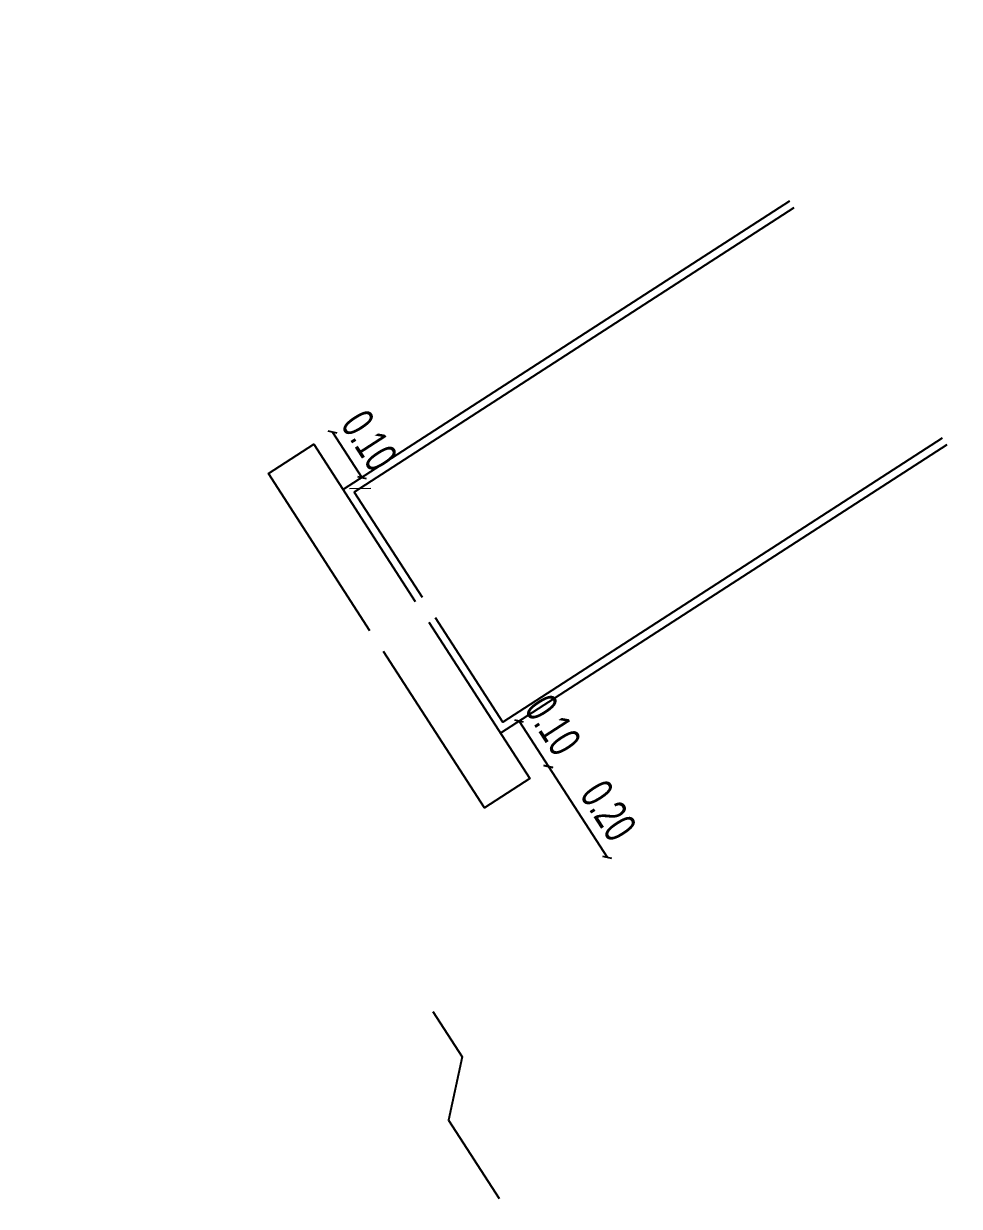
# Model space of a CAD drawing. Extents: x 1 to 1213870, y 9 to 1586095.
# Drawn here: x 606948.662 to 606950.397, y 793051.639 to 793053.831 of the extents above; entities that cross this region are included whole.
import ezdxf
from ezdxf import colors
from ezdxf.entities.mleader import LeaderData, LeaderLine
from ezdxf.math import Vec2, Vec3

# ---------------------------------------------------------------- set-up
doc = ezdxf.new("R2010")
doc.units = 0
doc.header["$LTSCALE"] = 10
doc.header["$MEASUREMENT"] = 0
doc.header["$PDMODE"] = 35
doc.header["$PDSIZE"] = 0.15
doc.layers.get('0').update_dxf_attribs({"color": 255})
for name, color, linetype in [('ELEVATION WALL', 20, 'Continuous'), ('ELEVATION2', 253, 'Continuous'), ('LA-DT-PLAIN CONC', 202, 'Continuous'), ('LA-DT-SEC', 1, 'Continuous'), ('LA-GNRL-Design Leader', 242, 'Continuous'), ('LA-STAK-Dimensions', 3, 'Continuous')]:
    doc.layers.add(name, color=color, linetype=linetype)
doc.layers.add('ls-shurb', color=8, linetype='Continuous', lineweight=0)
doc.styles.add('ARCHITEXT', font='architxt.shx')
doc.styles.add('TXT- (design)', font='stylu.ttf', dxfattribs={"width": 0.7})
doc.dimstyles.new('DIM (1-20)', dxfattribs={"dimtxt": 0.06, "dimasz": 0.012, "dimexe": 0.09, "dimexo": 0, "dimgap": 0.008, "dimtad": 1, "dimzin": 0, "dimdsep": 46, "dimtxsty": 'ARCHITEXT', "dimblk": 'OBLIQUE', "dimcen": 0.008, "dimse1": 1, "dimse2": 1, "dimclrd": 8, "dimclre": 9, "dimclrt": 256, "dimazin": 0, "dimtfac": 1, "dimtofl": 0, "dimtmove": 2, "dimatfit": 3, "dimldrblk": 'OBLIQUE', "dimfxl": 0.09, "dimtolj": 1, "dimarcsym": 0})

# ---------------------------------------------------------------- blocks, each defined once
blk = doc.blocks.new('_BoxFilled')
at = {"color": 0, "linetype": 'ByBlock', "lineweight": -2}
blk.add_line((-0.5, 0), (-1, 0), dxfattribs=at)
at = {"color": 0, "linetype": 'ByBlock'}
blk.add_solid([(-0.5, 0.5), (0.5, 0.5), (-0.5, -0.5), (0.5, -0.5)], dxfattribs=at)
blk = doc.blocks.new('_OBLIQUE')
at = {"color": 0, "linetype": 'ByBlock'}
blk.add_line((-0.5, -0.5), (0.5, 0.5), dxfattribs=at)
blk = doc.blocks.new('*D47')
at = {"layer": 'Defpoints', "color": 0, "transparency": 16777216}
for p in [(606949.235, 793053.074), (606949.2893, 793052.99), (606949.2893, 793052.99)]:
    blk.add_point(p, dxfattribs=at)
at = {"layer": 'LA-STAK-Dimensions', "color": 1, "lineweight": -2, "transparency": 16777216}
blk.add_line((606949.235, 793053.074), (606949.2893, 793052.99), dxfattribs=at)
at = {"layer": 'LA-STAK-Dimensions', "color": 1, "lineweight": -2, "transparency": 16777216, "xscale": 0.012, "yscale": 0.012, "zscale": 0.012}
for p, rotation in [((606949.235, 793053.074), 122.8680322370238), ((606949.2893, 793052.99), 302.8680322370238)]:
    blk.add_blockref('_OBLIQUE', p, dxfattribs=dict(at, rotation=rotation))
at = {"layer": 'LA-STAK-Dimensions', "transparency": 16777216, "insert": (606949.3031, 793053.0584), "char_height": 0.06, "attachment_point": 5, "rotation": 302.868, "style": 'TXT- (design)'}
blk.add_mtext('\\A1;0.10', dxfattribs=at)
blk = doc.blocks.new('*D48')
at = {"layer": 'Defpoints', "color": 0, "transparency": 16777216}
for p in [(606949.581, 793052.5385), (606949.6352, 793052.4545), (606949.6352, 793052.4545)]:
    blk.add_point(p, dxfattribs=at)
at = {"layer": 'LA-STAK-Dimensions', "color": 1, "lineweight": -2, "transparency": 16777216}
blk.add_line((606949.581, 793052.5385), (606949.6352, 793052.4545), dxfattribs=at)
at = {"layer": 'LA-STAK-Dimensions', "color": 1, "lineweight": -2, "transparency": 16777216, "xscale": 0.012, "yscale": 0.012, "zscale": 0.012}
for p, rotation in [((606949.581, 793052.5385), 122.8680322370238), ((606949.6352, 793052.4545), 302.8680322370238)]:
    blk.add_blockref('_OBLIQUE', p, dxfattribs=dict(at, rotation=rotation))
at = {"layer": 'LA-STAK-Dimensions', "transparency": 16777216, "insert": (606949.6437, 793052.5312), "char_height": 0.06, "attachment_point": 5, "rotation": 302.868, "style": 'TXT- (design)'}
blk.add_mtext('\\A1;0.10', dxfattribs=at)
blk = doc.blocks.new('*D49')
at = {"layer": 'Defpoints', "color": 0, "transparency": 16777216}
for p in [(606949.6352, 793052.4545), (606949.7438, 793052.2865), (606949.7438, 793052.2865)]:
    blk.add_point(p, dxfattribs=at)
at = {"layer": 'LA-STAK-Dimensions', "color": 1, "lineweight": -2, "transparency": 16777216}
blk.add_line((606949.6352, 793052.4545), (606949.7438, 793052.2865), dxfattribs=at)
at = {"layer": 'LA-STAK-Dimensions', "color": 1, "lineweight": -2, "transparency": 16777216, "xscale": 0.012, "yscale": 0.012, "zscale": 0.012}
for p, rotation in [((606949.6352, 793052.4545), 122.8680322189242), ((606949.7438, 793052.2865), 302.8680322189242)]:
    blk.add_blockref('_OBLIQUE', p, dxfattribs=dict(at, rotation=rotation))
at = {"layer": 'LA-STAK-Dimensions', "transparency": 16777216, "insert": (606949.7464, 793052.3724), "char_height": 0.06, "attachment_point": 5, "rotation": 302.868, "style": 'TXT- (design)'}
blk.add_mtext('\\A1;0.20', dxfattribs=at)

msp = doc.modelspace()

# ---------------------------------------------------------------- linework, layer by layer
at = {"layer": 'ELEVATION WALL', "linetype": 'ByBlock'}
msp.add_line((606950.0818, 793053.5021), (606949.2545, 793052.9675), dxfattribs=at)
msp.add_lwpolyline([(606950.3735, 793053.0506), (606949.5462, 793052.5161)], dxfattribs=at)
at = {"layer": 'ELEVATION2'}
for points in [[(606950.09, 793053.4895), (606949.2753, 793052.9631), (606949.401, 793052.7685)], [(606950.3654, 793053.0632), (606949.5507, 793052.5368), (606949.4259, 793052.73)]]:
    msp.add_lwpolyline(points, dxfattribs=at)
at = {"layer": 'LA-DT-PLAIN CONC', "ltscale": 0.05}
for points in [[(606949.3044, 793052.7061), (606949.1163, 793052.9972), (606949.2002, 793053.0515), (606949.3884, 793052.7604)], [(606949.4133, 793052.7218), (606949.6005, 793052.4321), (606949.5165, 793052.3778), (606949.3293, 793052.6675)]]:
    msp.add_lwpolyline(points, dxfattribs=at)
at = {"layer": 'LA-DT-SEC'}
msp.add_lwpolyline([(606949.4209, 793052.0005), (606949.4752, 793051.9166), (606949.4499, 793051.799), (606949.5437, 793051.6539)], dxfattribs=at)
at = {"layer": 'ls-shurb'}
msp.add_line((606949.2666, 793052.9699), (606949.3061, 793052.9702), dxfattribs=at)

# ---------------------------------------------------------------- dimensions: what is measured, and where the dimension line sits
at = {"layer": 'LA-STAK-Dimensions'}
for base, p1, p2, picture, middle in [((606949.2893, 793052.99), (606949.235, 793053.074), (606949.2893, 793052.99), '*D47', (606949.3031, 793053.0584)), ((606949.6352, 793052.4545), (606949.581, 793052.5385), (606949.6352, 793052.4545), '*D48', (606949.6437, 793052.5312)), ((606949.7438, 793052.2865), (606949.6352, 793052.4545), (606949.7438, 793052.2865), '*D49', (606949.7464, 793052.3724))]:
    dim = msp.add_linear_dim(base=base, p1=p1, p2=p2, angle=302.868, dimstyle='DIM (1-20)', override={"dimtxsty": 'TXT- (design)', "dimclrd": 1}, dxfattribs=at)
    dim.commit()
    dim.dimension.update_dxf_attribs({"geometry": picture, "text_midpoint": middle, "dimtype": 161})

# ---------------------------------------------------------------- leaders
at = {"layer": 'LA-GNRL-Design Leader'}
ml = msp.add_multileader_mtext('Standard', dxfattribs=at)
ml.set_content('PLANTING SOIL.', color=3, style='TXT- (design)')
ml.set_leader_properties(color=256)
ml.set_arrow_properties(name='BOXFILLED')
ml.build(insert=Vec2(0, 0))
ml.multileader.update_dxf_attribs({"dogleg_length": 0.001, "arrow_head_size": 0.018, "scale": 20})
ctx = ml.context
ctx.base_point, ctx.scale, ctx.char_height, ctx.arrow_head_size, ctx.landing_gap_size, ctx.plane_origin, ctx.plane_x_axis, ctx.plane_y_axis = Vec3(606944.8036, 793059.906, -0.0008), 20, 0.06, 0.018, 0.004, Vec3(606946.2765, 793062.6822, -0.0008), Vec3(0.542706, -0.839923), Vec3(0.839923, 0.542706)
notes = []
notes.append((ctx, [(0, (1, 1, 0), (606945.2248, 793059.2542, -0.0008), (-0.542706, 0.839923), 0.3345, [(0, [(606944.6681, 793058.8945, -0.0008)], 0, [])])]))
ctx.mtext.insert, ctx.mtext.text_direction, ctx.mtext.rotation, ctx.mtext.width, ctx.mtext.flow_direction = Vec3(606944.8317, 793059.9194, -0.0008), Vec3(0.542706, -0.839923), 5.286044, 1.263395, 5
ml = msp.add_multileader_mtext('Standard', dxfattribs=at)
ml.set_content('GEO-TEXTILE MEMBRANE.', color=3, style='TXT- (design)')
ml.set_leader_properties(color=256)
ml.set_arrow_properties(name='BOXFILLED')
ml.build(insert=Vec2(0, 0))
ml.multileader.update_dxf_attribs({"dogleg_length": 0.001, "arrow_head_size": 0.018, "scale": 20})
ctx = ml.context
ctx.base_point, ctx.scale, ctx.char_height, ctx.arrow_head_size, ctx.landing_gap_size, ctx.plane_origin, ctx.plane_x_axis, ctx.plane_y_axis = Vec3(606944.7035, 793059.8419, -0.0008), 20, 0.06, 0.018, 0.004, Vec3(606946.16, 793062.6435, -0.0008), Vec3(0.542706, -0.839923), Vec3(0.839923, 0.542706)
notes.append((ctx, [(0, (1, 1, 0), (606945.1083, 793059.2155, -0.0008), (-0.542706, 0.839923), 0.0254, [(0, [(606944.6111, 793058.8942, -0.0008)], 0, [])])]))
ctx.mtext.insert, ctx.mtext.text_direction, ctx.mtext.rotation, ctx.mtext.width, ctx.mtext.flow_direction = Vec3(606944.732, 793059.8555, -0.0008), Vec3(0.542706, -0.839923), 5.286044, 1.263395, 5
for ctx, leaders in notes:
    for number, flags, end, landing, length, lines in leaders:
        leader = LeaderData()
        leader.index, (leader.has_last_leader_line, leader.has_dogleg_vector, leader.attachment_direction) = number, flags
        leader.last_leader_point, leader.dogleg_vector, leader.dogleg_length = Vec3(end), Vec3(landing), length
        for number, points, colour, breaks in lines:
            line = LeaderLine()
            line.index, line.vertices, line.color, line.breaks = number, Vec3.list(points), colors.encode_raw_color(colour), breaks
            leader.lines.append(line)
        ctx.leaders.append(leader)

doc.saveas('drawing.dxf')
